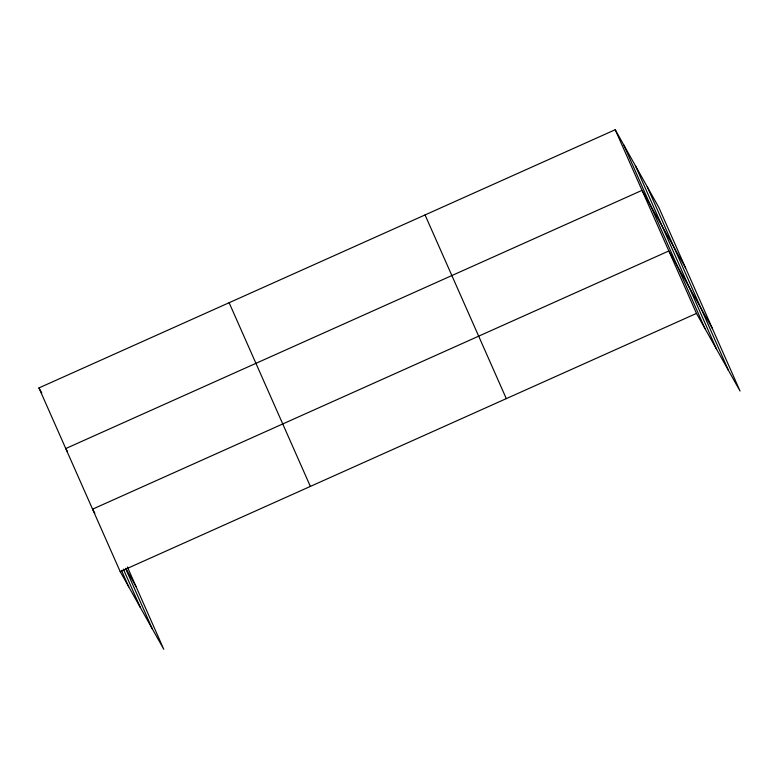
<?xml version="1.0" encoding="UTF-8"?>
<svg xmlns="http://www.w3.org/2000/svg" width="779" height="779" viewBox="0 0 779 779"><rect width="100%" height="100%" fill="white"/><g stroke="black" fill="none" stroke-linecap="round" stroke-linejoin="round"><path stroke-width="1.17" d="M127.376 566.976L163.775 649.277L120.2 571.62L38.95 387.932L615.225 129.723L658.8 207.38L740.05 391.068L696.475 313.421L615.225 129.723M120.2 571.62L696.475 313.421M685.608 267.995L642.032 190.349L65.767 448.548L67.471 451.596M712.425 328.611L668.849 250.965L92.574 509.164L94.853 513.225M38.95 387.932L41.793 393.006M125.75 568.281L136.15 586.821M647.232 186.775L728.492 370.473M635.323 165.547L716.583 349.245M623.765 144.952L705.014 328.641M425.052 214.936L506.301 398.624M229.123 302.719L310.373 486.417M126.042 569.507L152.217 628.672M123.345 569.098L140.308 607.445M121.475 570.413L128.749 586.84"/></g></svg>
